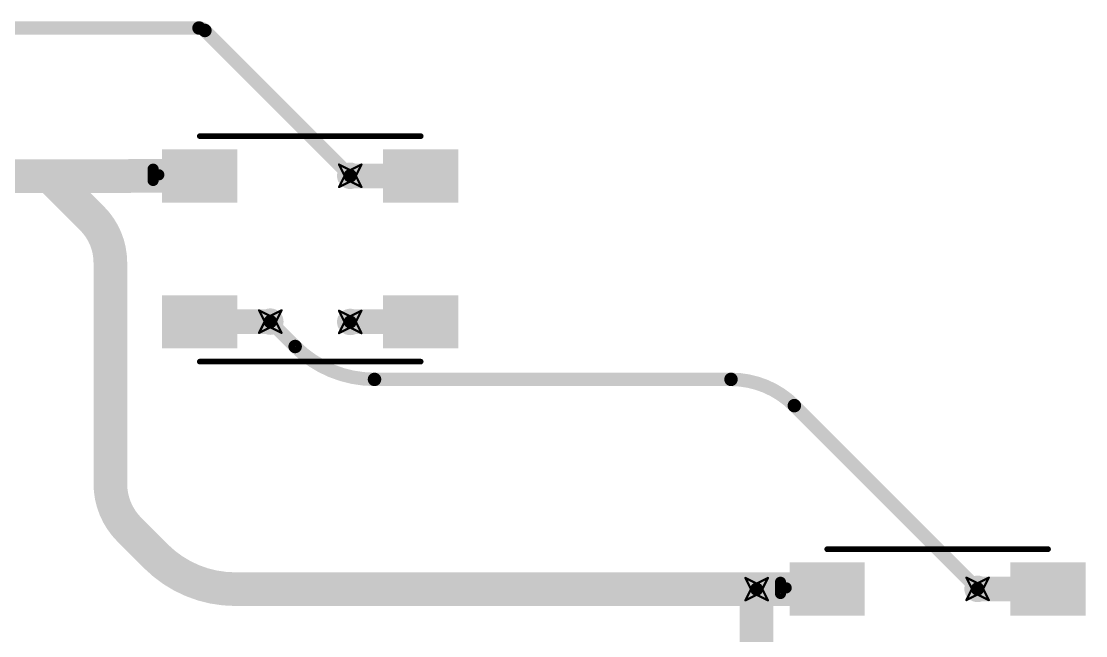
# Model space of a CAD drawing. Header units: inches. Extents: x -11 to 1110, y -7 to 455.
# Drawn here: x 322.04 to 346.13, y 317.31 to 331.22 of the extents above; entities that cross this region are included whole.
import ezdxf

# ---------------------------------------------------------------- set-up
doc = ezdxf.new("R2010")
doc.units = ezdxf.units.IN
for name, color, linetype in [('Bottom Layer', 5, 'Continuous'), ('Drill Drawing', 1, 'Continuous'), ('Top Layer', 1, 'Continuous'), ('Top Overlay', 2, 'Continuous'), ('Top Paste', 8, 'Continuous'), ('Top Solder', 216, 'Continuous'), ('Via Holes', 16, 'Continuous')]:
    doc.layers.add(name, color=color, linetype=linetype)

# ---------------------------------------------------------------- blocks, each defined once
blk = doc.blocks.new('WS2812B_B_W_133')
at = {"layer": 'Top Layer'}
for points in [[(-3.25, 2.15), (-1.75, 2.15), (-1.75, 1.15), (-3.25, 1.15)], [(3.25, 1.15), (1.75, 1.15), (1.75, 2.15), (3.25, 2.15)], [(-3.25, -1.15), (-1.75, -1.15), (-1.75, -2.15), (-3.25, -2.15)], [(1.75, -1.15), (3.25, -1.15), (3.25, -2.15), (1.75, -2.15)]]:
    blk.add_hatch(color=1, dxfattribs=at).paths.add_polyline_path(points)
at = {"layer": 'Top Paste'}
for points in [[(-3.25, 2.15), (-1.75, 2.15), (-1.75, 1.15), (-3.25, 1.15)], [(3.25, 1.15), (1.75, 1.15), (1.75, 2.15), (3.25, 2.15)], [(-3.25, -1.15), (-1.75, -1.15), (-1.75, -2.15), (-3.25, -2.15)], [(1.75, -1.15), (3.25, -1.15), (3.25, -2.15), (1.75, -2.15)]]:
    blk.add_hatch(color=8, dxfattribs=at).paths.add_polyline_path(points)
at = {"layer": 'Top Solder'}
for points in [[(-3.352, 2.252), (-1.648, 2.252), (-1.648, 1.048), (-3.352, 1.048)], [(3.352, 1.048), (1.648, 1.048), (1.648, 2.252), (3.352, 2.252)], [(-3.352, -1.048), (-1.648, -1.048), (-1.648, -2.252), (-3.352, -2.252)], [(1.648, -1.048), (3.352, -1.048), (3.352, -2.252), (1.648, -2.252)]]:
    blk.add_hatch(color=216, dxfattribs=at).paths.add_polyline_path(points)
at = {"layer": 'Top Overlay'}
for points in [[(-2.5, 2.551, 0.127, 0.127, 0), (2.5, 2.551, 0.127, 0.127, 0)], [(-3.556, 1.803, 0.254, 0.254, 0), (-3.429, 1.676, 0.254, 0.254, 0)], [(-3.556, 1.549, 0.254, 0.254, 0), (-3.556, 1.803, 0.254, 0.254, 0)], [(-3.556, 1.549, 0.254, 0.254, 0), (-3.429, 1.676, 0.254, 0.254, 0)], [(-2.5, -2.551, 0.127, 0.127, 0), (2.5, -2.551, 0.127, 0.127, 0)]]:
    blk.add_lwpolyline(points, format="xyseb", dxfattribs=at)
for points in [[(-2.532, 2.551, 0.0635, 0.0635, 1), (-2.468, 2.551, 0.0635, 0.0635, 1)], [(2.468, 2.551, 0.0635, 0.0635, 1), (2.532, 2.551, 0.0635, 0.0635, 1)], [(-3.619, 1.803, 0.127, 0.127, 1), (-3.493, 1.803, 0.127, 0.127, 1)], [(-3.619, 1.803, 0.127, 0.127, 1), (-3.493, 1.803, 0.127, 0.127, 1)], [(-3.493, 1.676, 0.127, 0.127, 1), (-3.365, 1.676, 0.127, 0.127, 1)], [(-3.493, 1.676, 0.127, 0.127, 1), (-3.365, 1.676, 0.127, 0.127, 1)], [(-3.619, 1.549, 0.127, 0.127, 1), (-3.493, 1.549, 0.127, 0.127, 1)], [(-3.619, 1.549, 0.127, 0.127, 1), (-3.493, 1.549, 0.127, 0.127, 1)], [(-2.532, -2.551, 0.0635, 0.0635, 1), (-2.468, -2.551, 0.0635, 0.0635, 1)], [(2.468, -2.551, 0.0635, 0.0635, 1), (2.532, -2.551, 0.0635, 0.0635, 1)]]:
    blk.add_lwpolyline(points, format="xyseb", close=True, dxfattribs=at)
blk = doc.blocks.new('WS2812B_B_W_142')
at = {"layer": 'Top Layer'}
for points in [[(-3.25, 2.15), (-1.75, 2.15), (-1.75, 1.15), (-3.25, 1.15)], [(3.25, 1.15), (1.75, 1.15), (1.75, 2.15), (3.25, 2.15)], [(-3.25, -1.15), (-1.75, -1.15), (-1.75, -2.15), (-3.25, -2.15)], [(1.75, -1.15), (3.25, -1.15), (3.25, -2.15), (1.75, -2.15)]]:
    blk.add_hatch(color=1, dxfattribs=at).paths.add_polyline_path(points)
at = {"layer": 'Top Paste'}
for points in [[(-3.25, 2.15), (-1.75, 2.15), (-1.75, 1.15), (-3.25, 1.15)], [(3.25, 1.15), (1.75, 1.15), (1.75, 2.15), (3.25, 2.15)], [(-3.25, -1.15), (-1.75, -1.15), (-1.75, -2.15), (-3.25, -2.15)], [(1.75, -1.15), (3.25, -1.15), (3.25, -2.15), (1.75, -2.15)]]:
    blk.add_hatch(color=8, dxfattribs=at).paths.add_polyline_path(points)
at = {"layer": 'Top Solder'}
for points in [[(-3.352, 2.252), (-1.648, 2.252), (-1.648, 1.048), (-3.352, 1.048)], [(3.352, 1.048), (1.648, 1.048), (1.648, 2.252), (3.352, 2.252)], [(-3.352, -1.048), (-1.648, -1.048), (-1.648, -2.252), (-3.352, -2.252)], [(1.648, -1.048), (3.352, -1.048), (3.352, -2.252), (1.648, -2.252)]]:
    blk.add_hatch(color=216, dxfattribs=at).paths.add_polyline_path(points)
at = {"layer": 'Top Overlay'}
for points in [[(-2.5, 2.551, 0.127, 0.127, 0), (2.5, 2.551, 0.127, 0.127, 0)], [(-3.556, 1.803, 0.254, 0.254, 0), (-3.429, 1.676, 0.254, 0.254, 0)], [(-3.556, 1.549, 0.254, 0.254, 0), (-3.556, 1.803, 0.254, 0.254, 0)], [(-3.556, 1.549, 0.254, 0.254, 0), (-3.429, 1.676, 0.254, 0.254, 0)], [(-2.5, -2.551, 0.127, 0.127, 0), (2.5, -2.551, 0.127, 0.127, 0)]]:
    blk.add_lwpolyline(points, format="xyseb", dxfattribs=at)
for points in [[(-2.532, 2.551, 0.0635, 0.0635, 1), (-2.468, 2.551, 0.0635, 0.0635, 1)], [(2.468, 2.551, 0.0635, 0.0635, 1), (2.532, 2.551, 0.0635, 0.0635, 1)], [(-3.619, 1.803, 0.127, 0.127, 1), (-3.493, 1.803, 0.127, 0.127, 1)], [(-3.619, 1.803, 0.127, 0.127, 1), (-3.493, 1.803, 0.127, 0.127, 1)], [(-3.493, 1.676, 0.127, 0.127, 1), (-3.365, 1.676, 0.127, 0.127, 1)], [(-3.493, 1.676, 0.127, 0.127, 1), (-3.365, 1.676, 0.127, 0.127, 1)], [(-3.619, 1.549, 0.127, 0.127, 1), (-3.493, 1.549, 0.127, 0.127, 1)], [(-3.619, 1.549, 0.127, 0.127, 1), (-3.493, 1.549, 0.127, 0.127, 1)], [(-2.532, -2.551, 0.0635, 0.0635, 1), (-2.468, -2.551, 0.0635, 0.0635, 1)], [(2.468, -2.551, 0.0635, 0.0635, 1), (2.532, -2.551, 0.0635, 0.0635, 1)]]:
    blk.add_lwpolyline(points, format="xyseb", close=True, dxfattribs=at)

msp = doc.modelspace()

# ---------------------------------------------------------------- hatches: boundary and pattern name
at = {"layer": 'Bottom Layer'}
h = msp.add_hatch(color=5, dxfattribs=at)
edge = h.paths.add_edge_path()
edge.add_arc((329.482, 327.72), 0.3, 0, 360)
h = msp.add_hatch(color=5, dxfattribs=at)
edge = h.paths.add_edge_path()
edge.add_arc((327.673, 324.42), 0.3, 0, 360)
h = msp.add_hatch(color=5, dxfattribs=at)
edge = h.paths.add_edge_path()
edge.add_arc((329.482, 324.413), 0.3, 0, 360)
h = msp.add_hatch(color=5, dxfattribs=at)
edge = h.paths.add_edge_path()
edge.add_arc((338.68, 318.366), 0.3, 0, 360)
h = msp.add_hatch(color=5, dxfattribs=at)
edge = h.paths.add_edge_path()
edge.add_arc((343.68, 318.373), 0.3, 0, 360)
at = {"layer": 'Top Layer'}
h = msp.add_hatch(color=1, dxfattribs=at)
edge = h.paths.add_edge_path()
edge.add_arc((329.482, 327.72), 0.3, 0, 360)
h = msp.add_hatch(color=1, dxfattribs=at)
edge = h.paths.add_edge_path()
edge.add_arc((327.673, 324.42), 0.3, 0, 360)
h = msp.add_hatch(color=1, dxfattribs=at)
edge = h.paths.add_edge_path()
edge.add_arc((329.482, 324.413), 0.3, 0, 360)
h = msp.add_hatch(color=1, dxfattribs=at)
edge = h.paths.add_edge_path()
edge.add_arc((338.68, 318.366), 0.3, 0, 360)
h = msp.add_hatch(color=1, dxfattribs=at)
edge = h.paths.add_edge_path()
edge.add_arc((343.68, 318.373), 0.3, 0, 360)
at = {"layer": 'Via Holes'}
h = msp.add_hatch(color=7, dxfattribs=at)
edge = h.paths.add_edge_path()
edge.add_arc((329.482, 327.72), 0.15, 0, 360)
h = msp.add_hatch(color=7, dxfattribs=at)
edge = h.paths.add_edge_path()
edge.add_arc((327.673, 324.42), 0.15, 0, 360)
h = msp.add_hatch(color=7, dxfattribs=at)
edge = h.paths.add_edge_path()
edge.add_arc((329.482, 324.413), 0.15, 0, 360)
h = msp.add_hatch(color=7, dxfattribs=at)
edge = h.paths.add_edge_path()
edge.add_arc((338.68, 318.366), 0.15, 0, 360)
h = msp.add_hatch(color=7, dxfattribs=at)
edge = h.paths.add_edge_path()
edge.add_arc((343.68, 318.373), 0.15, 0, 360)

# ---------------------------------------------------------------- linework, layer by layer
at = {"layer": 'Bottom Layer'}
for points in [[(314.741, 331.064, 0.305, 0.305, 0), (326.06, 331.064, 0.305, 0.305, 0)], [(326.06, 331.064, 0.305, 0.305, -0.198912), (326.193, 331.008, 0.305, 0.305, 0)], [(326.193, 331.008, 0.305, 0.305, 0), (329.482, 327.72, 0.305, 0.305, 0)], [(327.673, 324.42, 0.305, 0.305, 0), (328.235, 323.857, 0.305, 0.305, 0)], [(330.032, 323.113, 0.305, 0.305, -0.198912), (328.235, 323.857, 0.305, 0.305, 0)], [(330.032, 323.113, 0.305, 0.305, 0), (338.099, 323.113, 0.305, 0.305, 0)], [(338.099, 323.113, 0.305, 0.305, -0.198912), (339.534, 322.519, 0.305, 0.305, 0)], [(339.534, 322.519, 0.305, 0.305, 0), (343.68, 318.373, 0.305, 0.305, 0)], [(338.68, 312.306, 0.762, 0.762, 0), (338.68, 318.366, 0.762, 0.762, 0)]]:
    msp.add_lwpolyline(points, format="xyseb", dxfattribs=at)
for points in [[(325.984, 331.064, 0.152, 0.152, 1), (326.136, 331.064, 0.152, 0.152, 1)], [(325.984, 331.064, 0.152, 0.152, 1), (326.136, 331.064, 0.152, 0.152, 1)], [(326.117, 331.008, 0.152, 0.152, 1), (326.269, 331.008, 0.152, 0.152, 1)], [(326.117, 331.008, 0.152, 0.152, 1), (326.269, 331.008, 0.152, 0.152, 1)], [(329.406, 327.72, 0.152, 0.152, 1), (329.558, 327.72, 0.152, 0.152, 1)], [(327.597, 324.42, 0.152, 0.152, 1), (327.749, 324.42, 0.152, 0.152, 1)], [(328.159, 323.857, 0.152, 0.152, 1), (328.312, 323.857, 0.152, 0.152, 1)], [(328.159, 323.857, 0.152, 0.152, 1), (328.312, 323.857, 0.152, 0.152, 1)], [(329.955, 323.113, 0.152, 0.152, 1), (330.108, 323.113, 0.152, 0.152, 1)], [(329.955, 323.113, 0.152, 0.152, 1), (330.108, 323.113, 0.152, 0.152, 1)], [(338.023, 323.113, 0.152, 0.152, 1), (338.176, 323.113, 0.152, 0.152, 1)], [(338.023, 323.113, 0.152, 0.152, 1), (338.176, 323.113, 0.152, 0.152, 1)], [(339.457, 322.519, 0.152, 0.152, 1), (339.61, 322.519, 0.152, 0.152, 1)], [(339.457, 322.519, 0.152, 0.152, 1), (339.61, 322.519, 0.152, 0.152, 1)], [(338.49, 318.366, 0.381, 0.381, 1), (338.871, 318.366, 0.381, 0.381, 1)], [(343.604, 318.373, 0.152, 0.152, 1), (343.757, 318.373, 0.152, 0.152, 1)]]:
    msp.add_lwpolyline(points, format="xyseb", close=True, dxfattribs=at)
at = {"layer": 'Drill Drawing'}
for points in [[(329.228, 327.974, 0.0508, 0.0508, 0), (329.482, 327.847, 0.0508, 0.0508, 0)], [(329.228, 327.974, 0.0508, 0.0508, 0), (329.355, 327.72, 0.0508, 0.0508, 0)], [(329.482, 327.847, 0.0508, 0.0508, 0), (329.736, 327.974, 0.0508, 0.0508, 0)], [(329.609, 327.72, 0.0508, 0.0508, 0), (329.736, 327.974, 0.0508, 0.0508, 0)], [(329.228, 327.466, 0.0508, 0.0508, 0), (329.355, 327.72, 0.0508, 0.0508, 0)], [(329.609, 327.72, 0.0508, 0.0508, 0), (329.736, 327.466, 0.0508, 0.0508, 0)], [(329.228, 327.466, 0.0508, 0.0508, 0), (329.482, 327.593, 0.0508, 0.0508, 0)], [(329.482, 327.593, 0.0508, 0.0508, 0), (329.736, 327.466, 0.0508, 0.0508, 0)], [(327.419, 324.674, 0.0508, 0.0508, 0), (327.673, 324.547, 0.0508, 0.0508, 0)], [(327.419, 324.674, 0.0508, 0.0508, 0), (327.546, 324.42, 0.0508, 0.0508, 0)], [(327.673, 324.547, 0.0508, 0.0508, 0), (327.927, 324.674, 0.0508, 0.0508, 0)], [(327.8, 324.42, 0.0508, 0.0508, 0), (327.927, 324.674, 0.0508, 0.0508, 0)], [(329.228, 324.667, 0.0508, 0.0508, 0), (329.482, 324.54, 0.0508, 0.0508, 0)], [(329.228, 324.667, 0.0508, 0.0508, 0), (329.355, 324.413, 0.0508, 0.0508, 0)], [(329.482, 324.54, 0.0508, 0.0508, 0), (329.736, 324.667, 0.0508, 0.0508, 0)], [(329.609, 324.413, 0.0508, 0.0508, 0), (329.736, 324.667, 0.0508, 0.0508, 0)], [(327.419, 324.166, 0.0508, 0.0508, 0), (327.546, 324.42, 0.0508, 0.0508, 0)], [(327.419, 324.166, 0.0508, 0.0508, 0), (327.673, 324.293, 0.0508, 0.0508, 0)], [(327.673, 324.293, 0.0508, 0.0508, 0), (327.927, 324.166, 0.0508, 0.0508, 0)], [(327.8, 324.42, 0.0508, 0.0508, 0), (327.927, 324.166, 0.0508, 0.0508, 0)], [(329.228, 324.159, 0.0508, 0.0508, 0), (329.355, 324.413, 0.0508, 0.0508, 0)], [(329.228, 324.159, 0.0508, 0.0508, 0), (329.482, 324.286, 0.0508, 0.0508, 0)], [(329.482, 324.286, 0.0508, 0.0508, 0), (329.736, 324.159, 0.0508, 0.0508, 0)], [(329.609, 324.413, 0.0508, 0.0508, 0), (329.736, 324.159, 0.0508, 0.0508, 0)], [(338.426, 318.62, 0.0508, 0.0508, 0), (338.68, 318.493, 0.0508, 0.0508, 0)], [(338.426, 318.62, 0.0508, 0.0508, 0), (338.553, 318.366, 0.0508, 0.0508, 0)], [(338.68, 318.493, 0.0508, 0.0508, 0), (338.934, 318.62, 0.0508, 0.0508, 0)], [(338.807, 318.366, 0.0508, 0.0508, 0), (338.934, 318.62, 0.0508, 0.0508, 0)], [(343.426, 318.627, 0.0508, 0.0508, 0), (343.68, 318.5, 0.0508, 0.0508, 0)], [(343.426, 318.627, 0.0508, 0.0508, 0), (343.553, 318.373, 0.0508, 0.0508, 0)], [(343.68, 318.5, 0.0508, 0.0508, 0), (343.934, 318.627, 0.0508, 0.0508, 0)], [(343.807, 318.373, 0.0508, 0.0508, 0), (343.934, 318.627, 0.0508, 0.0508, 0)], [(338.426, 318.112, 0.0508, 0.0508, 0), (338.553, 318.366, 0.0508, 0.0508, 0)], [(338.426, 318.112, 0.0508, 0.0508, 0), (338.68, 318.239, 0.0508, 0.0508, 0)], [(338.68, 318.239, 0.0508, 0.0508, 0), (338.934, 318.112, 0.0508, 0.0508, 0)], [(338.807, 318.366, 0.0508, 0.0508, 0), (338.934, 318.112, 0.0508, 0.0508, 0)], [(343.426, 318.119, 0.0508, 0.0508, 0), (343.553, 318.373, 0.0508, 0.0508, 0)], [(343.426, 318.119, 0.0508, 0.0508, 0), (343.68, 318.246, 0.0508, 0.0508, 0)], [(343.68, 318.246, 0.0508, 0.0508, 0), (343.934, 318.119, 0.0508, 0.0508, 0)], [(343.807, 318.373, 0.0508, 0.0508, 0), (343.934, 318.119, 0.0508, 0.0508, 0)]]:
    msp.add_lwpolyline(points, format="xyseb", dxfattribs=at)
for points in [[(329.215, 327.974, 0.0254, 0.0254, 1), (329.24, 327.974, 0.0254, 0.0254, 1)], [(329.215, 327.974, 0.0254, 0.0254, 1), (329.24, 327.974, 0.0254, 0.0254, 1)], [(329.469, 327.847, 0.0254, 0.0254, 1), (329.494, 327.847, 0.0254, 0.0254, 1)], [(329.469, 327.847, 0.0254, 0.0254, 1), (329.494, 327.847, 0.0254, 0.0254, 1)], [(329.723, 327.974, 0.0254, 0.0254, 1), (329.748, 327.974, 0.0254, 0.0254, 1)], [(329.723, 327.974, 0.0254, 0.0254, 1), (329.748, 327.974, 0.0254, 0.0254, 1)], [(329.342, 327.72, 0.0254, 0.0254, 1), (329.367, 327.72, 0.0254, 0.0254, 1)], [(329.342, 327.72, 0.0254, 0.0254, 1), (329.367, 327.72, 0.0254, 0.0254, 1)], [(329.596, 327.72, 0.0254, 0.0254, 1), (329.621, 327.72, 0.0254, 0.0254, 1)], [(329.596, 327.72, 0.0254, 0.0254, 1), (329.621, 327.72, 0.0254, 0.0254, 1)], [(329.215, 327.466, 0.0254, 0.0254, 1), (329.24, 327.466, 0.0254, 0.0254, 1)], [(329.215, 327.466, 0.0254, 0.0254, 1), (329.24, 327.466, 0.0254, 0.0254, 1)], [(329.469, 327.593, 0.0254, 0.0254, 1), (329.494, 327.593, 0.0254, 0.0254, 1)], [(329.469, 327.593, 0.0254, 0.0254, 1), (329.494, 327.593, 0.0254, 0.0254, 1)], [(329.723, 327.466, 0.0254, 0.0254, 1), (329.748, 327.466, 0.0254, 0.0254, 1)], [(329.723, 327.466, 0.0254, 0.0254, 1), (329.748, 327.466, 0.0254, 0.0254, 1)], [(327.406, 324.674, 0.0254, 0.0254, 1), (327.432, 324.674, 0.0254, 0.0254, 1)], [(327.406, 324.674, 0.0254, 0.0254, 1), (327.432, 324.674, 0.0254, 0.0254, 1)], [(327.66, 324.547, 0.0254, 0.0254, 1), (327.686, 324.547, 0.0254, 0.0254, 1)], [(327.66, 324.547, 0.0254, 0.0254, 1), (327.686, 324.547, 0.0254, 0.0254, 1)], [(327.914, 324.674, 0.0254, 0.0254, 1), (327.94, 324.674, 0.0254, 0.0254, 1)], [(327.914, 324.674, 0.0254, 0.0254, 1), (327.94, 324.674, 0.0254, 0.0254, 1)], [(329.215, 324.667, 0.0254, 0.0254, 1), (329.24, 324.667, 0.0254, 0.0254, 1)], [(329.215, 324.667, 0.0254, 0.0254, 1), (329.24, 324.667, 0.0254, 0.0254, 1)], [(329.469, 324.54, 0.0254, 0.0254, 1), (329.494, 324.54, 0.0254, 0.0254, 1)], [(329.469, 324.54, 0.0254, 0.0254, 1), (329.494, 324.54, 0.0254, 0.0254, 1)], [(329.723, 324.667, 0.0254, 0.0254, 1), (329.748, 324.667, 0.0254, 0.0254, 1)], [(329.723, 324.667, 0.0254, 0.0254, 1), (329.748, 324.667, 0.0254, 0.0254, 1)], [(327.533, 324.42, 0.0254, 0.0254, 1), (327.559, 324.42, 0.0254, 0.0254, 1)], [(327.533, 324.42, 0.0254, 0.0254, 1), (327.559, 324.42, 0.0254, 0.0254, 1)], [(327.66, 324.293, 0.0254, 0.0254, 1), (327.686, 324.293, 0.0254, 0.0254, 1)], [(327.66, 324.293, 0.0254, 0.0254, 1), (327.686, 324.293, 0.0254, 0.0254, 1)], [(327.787, 324.42, 0.0254, 0.0254, 1), (327.813, 324.42, 0.0254, 0.0254, 1)], [(327.787, 324.42, 0.0254, 0.0254, 1), (327.813, 324.42, 0.0254, 0.0254, 1)], [(329.342, 324.413, 0.0254, 0.0254, 1), (329.367, 324.413, 0.0254, 0.0254, 1)], [(329.342, 324.413, 0.0254, 0.0254, 1), (329.367, 324.413, 0.0254, 0.0254, 1)], [(329.469, 324.286, 0.0254, 0.0254, 1), (329.494, 324.286, 0.0254, 0.0254, 1)], [(329.469, 324.286, 0.0254, 0.0254, 1), (329.494, 324.286, 0.0254, 0.0254, 1)], [(329.596, 324.413, 0.0254, 0.0254, 1), (329.621, 324.413, 0.0254, 0.0254, 1)], [(329.596, 324.413, 0.0254, 0.0254, 1), (329.621, 324.413, 0.0254, 0.0254, 1)], [(327.406, 324.166, 0.0254, 0.0254, 1), (327.432, 324.166, 0.0254, 0.0254, 1)], [(327.406, 324.166, 0.0254, 0.0254, 1), (327.432, 324.166, 0.0254, 0.0254, 1)], [(327.914, 324.166, 0.0254, 0.0254, 1), (327.94, 324.166, 0.0254, 0.0254, 1)], [(327.914, 324.166, 0.0254, 0.0254, 1), (327.94, 324.166, 0.0254, 0.0254, 1)], [(329.215, 324.159, 0.0254, 0.0254, 1), (329.24, 324.159, 0.0254, 0.0254, 1)], [(329.215, 324.159, 0.0254, 0.0254, 1), (329.24, 324.159, 0.0254, 0.0254, 1)], [(329.723, 324.159, 0.0254, 0.0254, 1), (329.748, 324.159, 0.0254, 0.0254, 1)], [(329.723, 324.159, 0.0254, 0.0254, 1), (329.748, 324.159, 0.0254, 0.0254, 1)], [(338.414, 318.62, 0.0254, 0.0254, 1), (338.439, 318.62, 0.0254, 0.0254, 1)], [(338.414, 318.62, 0.0254, 0.0254, 1), (338.439, 318.62, 0.0254, 0.0254, 1)], [(338.668, 318.493, 0.0254, 0.0254, 1), (338.693, 318.493, 0.0254, 0.0254, 1)], [(338.668, 318.493, 0.0254, 0.0254, 1), (338.693, 318.493, 0.0254, 0.0254, 1)], [(338.922, 318.62, 0.0254, 0.0254, 1), (338.947, 318.62, 0.0254, 0.0254, 1)], [(338.922, 318.62, 0.0254, 0.0254, 1), (338.947, 318.62, 0.0254, 0.0254, 1)], [(343.414, 318.627, 0.0254, 0.0254, 1), (343.439, 318.627, 0.0254, 0.0254, 1)], [(343.414, 318.627, 0.0254, 0.0254, 1), (343.439, 318.627, 0.0254, 0.0254, 1)], [(343.668, 318.5, 0.0254, 0.0254, 1), (343.693, 318.5, 0.0254, 0.0254, 1)], [(343.668, 318.5, 0.0254, 0.0254, 1), (343.693, 318.5, 0.0254, 0.0254, 1)], [(343.922, 318.627, 0.0254, 0.0254, 1), (343.947, 318.627, 0.0254, 0.0254, 1)], [(343.922, 318.627, 0.0254, 0.0254, 1), (343.947, 318.627, 0.0254, 0.0254, 1)], [(338.541, 318.366, 0.0254, 0.0254, 1), (338.566, 318.366, 0.0254, 0.0254, 1)], [(338.541, 318.366, 0.0254, 0.0254, 1), (338.566, 318.366, 0.0254, 0.0254, 1)], [(338.668, 318.239, 0.0254, 0.0254, 1), (338.693, 318.239, 0.0254, 0.0254, 1)], [(338.668, 318.239, 0.0254, 0.0254, 1), (338.693, 318.239, 0.0254, 0.0254, 1)], [(338.795, 318.366, 0.0254, 0.0254, 1), (338.82, 318.366, 0.0254, 0.0254, 1)], [(338.795, 318.366, 0.0254, 0.0254, 1), (338.82, 318.366, 0.0254, 0.0254, 1)], [(343.541, 318.373, 0.0254, 0.0254, 1), (343.566, 318.373, 0.0254, 0.0254, 1)], [(343.541, 318.373, 0.0254, 0.0254, 1), (343.566, 318.373, 0.0254, 0.0254, 1)], [(343.668, 318.246, 0.0254, 0.0254, 1), (343.693, 318.246, 0.0254, 0.0254, 1)], [(343.668, 318.246, 0.0254, 0.0254, 1), (343.693, 318.246, 0.0254, 0.0254, 1)], [(343.795, 318.373, 0.0254, 0.0254, 1), (343.82, 318.373, 0.0254, 0.0254, 1)], [(343.795, 318.373, 0.0254, 0.0254, 1), (343.82, 318.373, 0.0254, 0.0254, 1)], [(338.414, 318.112, 0.0254, 0.0254, 1), (338.439, 318.112, 0.0254, 0.0254, 1)], [(338.414, 318.112, 0.0254, 0.0254, 1), (338.439, 318.112, 0.0254, 0.0254, 1)], [(338.922, 318.112, 0.0254, 0.0254, 1), (338.947, 318.112, 0.0254, 0.0254, 1)], [(338.922, 318.112, 0.0254, 0.0254, 1), (338.947, 318.112, 0.0254, 0.0254, 1)], [(343.414, 318.119, 0.0254, 0.0254, 1), (343.439, 318.119, 0.0254, 0.0254, 1)], [(343.414, 318.119, 0.0254, 0.0254, 1), (343.439, 318.119, 0.0254, 0.0254, 1)], [(343.922, 318.119, 0.0254, 0.0254, 1), (343.947, 318.119, 0.0254, 0.0254, 1)], [(343.922, 318.119, 0.0254, 0.0254, 1), (343.947, 318.119, 0.0254, 0.0254, 1)]]:
    msp.add_lwpolyline(points, format="xyseb", close=True, dxfattribs=at)
at = {"layer": 'Top Layer'}
for points in [[(312.073, 327.713, 0.762, 0.762, 0), (322.682, 327.713, 0.762, 0.762, 0)], [(322.682, 327.713, 0.762, 0.762, 0), (323.639, 326.756, 0.762, 0.762, 0)], [(322.682, 327.713, 0.762, 0.762, 0), (324.482, 327.713, 0.762, 0.762, 0)], [(324.482, 327.716, 0.762, 0.762, 0), (326.077, 327.716, 0.762, 0.762, 0)], [(329.482, 327.716, 0.559, 0.559, 0), (331.077, 327.716, 0.559, 0.559, 0)], [(323.639, 326.756, 0.762, 0.762, -0.198912), (324.053, 325.755, 0.762, 0.762, 0)], [(324.053, 320.752, 0.762, 0.762, 0), (324.053, 325.755, 0.762, 0.762, 0)], [(326.077, 324.416, 0.559, 0.559, 0), (327.673, 324.416, 0.559, 0.559, 0)], [(329.482, 324.416, 0.559, 0.559, 0), (331.077, 324.416, 0.559, 0.559, 0)], [(324.485, 319.71, 0.762, 0.762, -0.198912), (324.053, 320.752, 0.762, 0.762, 0)], [(324.485, 319.71, 0.762, 0.762, 0), (325.085, 319.11, 0.762, 0.762, 0)], [(326.881, 318.366, 0.762, 0.762, -0.198912), (325.085, 319.11, 0.762, 0.762, 0)], [(326.881, 318.366, 0.762, 0.762, 0), (338.68, 318.366, 0.762, 0.762, 0)], [(338.68, 318.369, 0.762, 0.762, 0), (340.276, 318.369, 0.762, 0.762, 0)], [(343.68, 318.369, 0.559, 0.559, 0), (345.276, 318.369, 0.559, 0.559, 0)]]:
    msp.add_lwpolyline(points, format="xyseb", dxfattribs=at)
for points in [[(322.491, 327.713, 0.381, 0.381, 1), (322.872, 327.713, 0.381, 0.381, 1)], [(322.491, 327.713, 0.381, 0.381, 1), (322.872, 327.713, 0.381, 0.381, 1)], [(322.491, 327.713, 0.381, 0.381, 1), (322.872, 327.713, 0.381, 0.381, 1)], [(324.291, 327.716, 0.381, 0.381, 1), (324.672, 327.716, 0.381, 0.381, 1)], [(324.291, 327.713, 0.381, 0.381, 1), (324.672, 327.713, 0.381, 0.381, 1)], [(325.887, 327.716, 0.381, 0.381, 1), (326.268, 327.716, 0.381, 0.381, 1)], [(329.342, 327.716, 0.279, 0.279, 1), (329.621, 327.716, 0.279, 0.279, 1)], [(330.938, 327.716, 0.279, 0.279, 1), (331.217, 327.716, 0.279, 0.279, 1)], [(323.448, 326.756, 0.381, 0.381, 1), (323.829, 326.756, 0.381, 0.381, 1)], [(323.448, 326.756, 0.381, 0.381, 1), (323.829, 326.756, 0.381, 0.381, 1)], [(323.863, 325.755, 0.381, 0.381, 1), (324.244, 325.755, 0.381, 0.381, 1)], [(323.863, 325.755, 0.381, 0.381, 1), (324.244, 325.755, 0.381, 0.381, 1)], [(325.938, 324.416, 0.279, 0.279, 1), (326.217, 324.416, 0.279, 0.279, 1)], [(327.533, 324.416, 0.279, 0.279, 1), (327.813, 324.416, 0.279, 0.279, 1)], [(329.342, 324.416, 0.279, 0.279, 1), (329.621, 324.416, 0.279, 0.279, 1)], [(330.938, 324.416, 0.279, 0.279, 1), (331.217, 324.416, 0.279, 0.279, 1)], [(323.863, 320.752, 0.381, 0.381, 1), (324.244, 320.752, 0.381, 0.381, 1)], [(323.863, 320.752, 0.381, 0.381, 1), (324.244, 320.752, 0.381, 0.381, 1)], [(324.295, 319.71, 0.381, 0.381, 1), (324.675, 319.71, 0.381, 0.381, 1)], [(324.295, 319.71, 0.381, 0.381, 1), (324.675, 319.71, 0.381, 0.381, 1)], [(324.895, 319.11, 0.381, 0.381, 1), (325.276, 319.11, 0.381, 0.381, 1)], [(324.895, 319.11, 0.381, 0.381, 1), (325.276, 319.11, 0.381, 0.381, 1)], [(326.691, 318.366, 0.381, 0.381, 1), (327.072, 318.366, 0.381, 0.381, 1)], [(326.691, 318.366, 0.381, 0.381, 1), (327.072, 318.366, 0.381, 0.381, 1)], [(338.49, 318.369, 0.381, 0.381, 1), (338.871, 318.369, 0.381, 0.381, 1)], [(338.49, 318.366, 0.381, 0.381, 1), (338.871, 318.366, 0.381, 0.381, 1)], [(340.085, 318.369, 0.381, 0.381, 1), (340.466, 318.369, 0.381, 0.381, 1)], [(343.541, 318.369, 0.279, 0.279, 1), (343.82, 318.369, 0.279, 0.279, 1)], [(345.136, 318.369, 0.279, 0.279, 1), (345.416, 318.369, 0.279, 0.279, 1)]]:
    msp.add_lwpolyline(points, format="xyseb", close=True, dxfattribs=at)

# ---------------------------------------------------------------- block references
for name, p in [('WS2812B_B_W_142', (328.577, 326.066)), ('WS2812B_B_W_133', (342.776, 316.719))]:
    msp.add_blockref(name, p)

doc.saveas('drawing.dxf')
